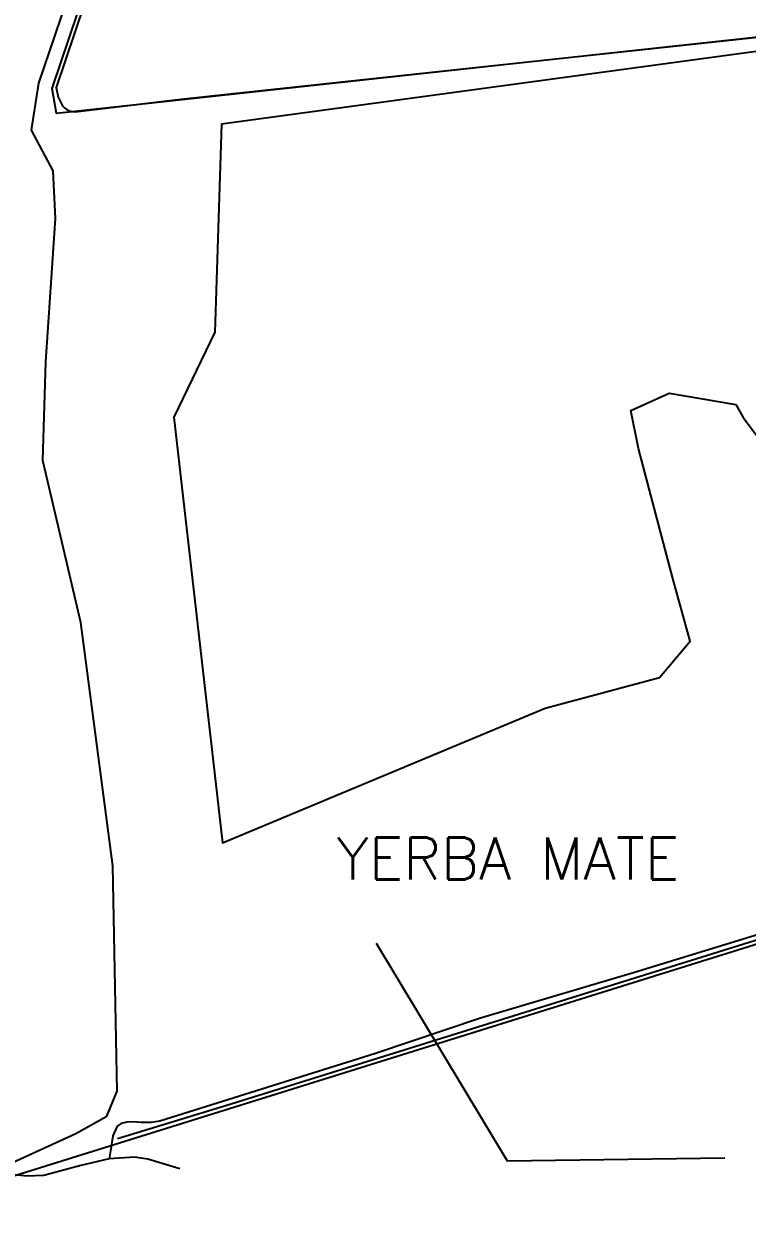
# Model space of a CAD drawing. Header units: inches. Extents: x 653559 to 669309, y 7245317 to 7256454.
# Drawn here: x 659454 to 660055, y 7247919 to 7248913 of the extents above; entities that cross this region are included whole.
import ezdxf

# ---------------------------------------------------------------- set-up
doc = ezdxf.new("R2010")
doc.units = ezdxf.units.IN
doc.header["$MEASUREMENT"] = 0
for name, color, linetype in [('Agricola', 3, 'Continuous'), ('Alambrados', 7, 'Continuous'), ('Caminos', 1, 'Continuous'), ('Nombre Potreros', 252, 'Continuous'), ('Perimetral', 190, 'Continuous'), ('Reserva', 92, 'Continuous')]:
    doc.layers.add(name, color=color, linetype=linetype)
doc.styles.add('ROMANS', font='romans.shx', dxfattribs={"height": 150})

msp = doc.modelspace()

# ---------------------------------------------------------------- linework, layer by layer
at = {"layer": 'Agricola', "transparency": 33554613}
msp.add_lwpolyline([(660413.95, 7249903.96), (659942.99, 7249773.65), (659926.45, 7249772.99), (659918.51, 7249781.59), (659914.54, 7249791.51), (659908.59, 7249800.77), (659903.11, 7249802.76), (659897.4, 7249802.92), (659894.76, 7249801.43), (659782.76, 7249756.31), (659480.47, 7248860.05), (659482.03, 7248852.2), (659485.63, 7248844.79), (659487.42, 7248843.16), (659489.46, 7248841.84), (659491.67, 7248840.85), (659494.02, 7248840.23), (659496.43, 7248839.99), (659584.22, 7248850.41), (660097.38, 7248905.71), (660055.05, 7249094.09), (660062.33, 7249101.1)], dxfattribs=at)
at = {"layer": 'Alambrados', "transparency": 33554613}
for points in [[(660258.24, 7248220.16), (660202.94, 7248416.22), (660173.31, 7248549.57), (660097.38, 7248905.71), (659480.89, 7248838.49), (659477.19, 7248859.4), (659661.87, 7249406.29), (659778.02, 7249760.3), (659824.85, 7249910.55), (659881.07, 7249977.02), (660112.53, 7250198.31), (660145.48, 7250365), (660134.37, 7250476.13), (660132.86, 7250499.24), (660149.99, 7250605.54), (660022.99, 7250634.91), (659979.6, 7250664.81), (659948.56, 7250693.51)], [(659531.64, 7247985.95), (659626.89, 7248014.95), (660105.04, 7248164.18), (660270.51, 7248215.43), (660483.13, 7248281.02), (660828.97, 7248386.68), (661064, 7248460), (661227.8, 7248578.77)]]:
    msp.add_lwpolyline(points, dxfattribs=at)
at = {"layer": 'Caminos', "transparency": 33554613}
for points in [[(660113.56, 7248170.61), (660041.07, 7248148.51), (659961.56, 7248124.04), (659833.5, 7248085.94), (659746.06, 7248056.57), (659566.67, 7248000.48), (659559.66, 7247999.16), (659551.32, 7247999.29), (659544.44, 7247999.82), (659539.42, 7247999.55), (659534.52, 7247998.36), (659531.21, 7247996.25), (659527.64, 7247988.18), (659525.92, 7247977.33), (659524.6, 7247968.99)], [(659583.44, 7247960.87), (659556.77, 7247968.7), (659545.55, 7247970.4), (659524.6, 7247968.99), (659501.1, 7247963.62), (659470.2, 7247955.16), (659456.02, 7247954.73), (659421.09, 7247958.49), (659392.84, 7247962.78), (659380.14, 7247960.87), (659366.32, 7247954.04), (659358.86, 7247943.88), (659352.99, 7247892.93)]]:
    msp.add_lwpolyline(points, dxfattribs=at)
at = {"layer": 'Nombre Potreros'}
msp.add_lwpolyline([(659746.63, 7248148.42), (659855.81, 7247967.33), (660036.87, 7247970)], dxfattribs=at)
at = {"layer": 'Perimetral', "color": 200}
msp.add_polyline3d([(658774.09, 7246779.08, 0), (658953.13, 7247036.61, 0), (659225.63, 7247175.48, 0), (659383.67, 7247459.67, 0), (659389.12, 7247937.53, 0), (661064, 7248460, 0), (662429.92, 7249450.4, 0)], dxfattribs=at)
at = {"layer": 'Reserva', "transparency": 33554613}
msp.add_lwpolyline([(659386.85, 7247968.61), (659437.4, 7247963.09), (659496.85, 7247990.13), (659522.78, 7248004.68), (659531.25, 7248025.32), (659527.55, 7248212.64), (659501.09, 7248415.05), (659469.34, 7248549.99), (659471.98, 7248632.01), (659479.92, 7248751.07), (659477.94, 7248790.92), (659460.08, 7248824.66), (659466.03, 7248863.68), (659758, 7249722.26), (659762.76, 7249742.89), (659768.71, 7249756.79), (659773.48, 7249763.93), (659899.68, 7249815.52), (659924.69, 7249829.41), (659936.16, 7249782.32), (660837.15, 7250027.98)], dxfattribs=at)
msp.add_lwpolyline([(660147.45, 7248633.31), (660091.31, 7248893.88), (659618.11, 7248829.72), (659612.55, 7248656.68), (659578.42, 7248586.04), (659618.9, 7248232.03), (659887.19, 7248343.94), (659982.44, 7248369.34), (660007.84, 7248399.51), (659993.55, 7248451.89), (659964.98, 7248559.84), (659958.63, 7248591.59), (659990.38, 7248605.88), (660045.94, 7248596.36), (660052.04, 7248585.76), (660063.94, 7248569.88), (660077.44, 7248569.88), (660082.99, 7248593.69), (660100.45, 7248607.98), (660117.12, 7248611.95), (660126.65, 7248598.46), (660140.14, 7248591.31), (660152.84, 7248596.87)], close=True, dxfattribs=at)

# ---------------------------------------------------------------- texts
at = {"layer": 'Nombre Potreros', "linetype": 'Continuous', "transparency": 33554613, "insert": (659713.67, 7248236.29), "char_height": 35, "width": 565.4455, "attachment_point": 1, "style": 'ROMANS'}
msp.add_mtext('YERBA MATE', dxfattribs=at)

doc.saveas('drawing.dxf')
